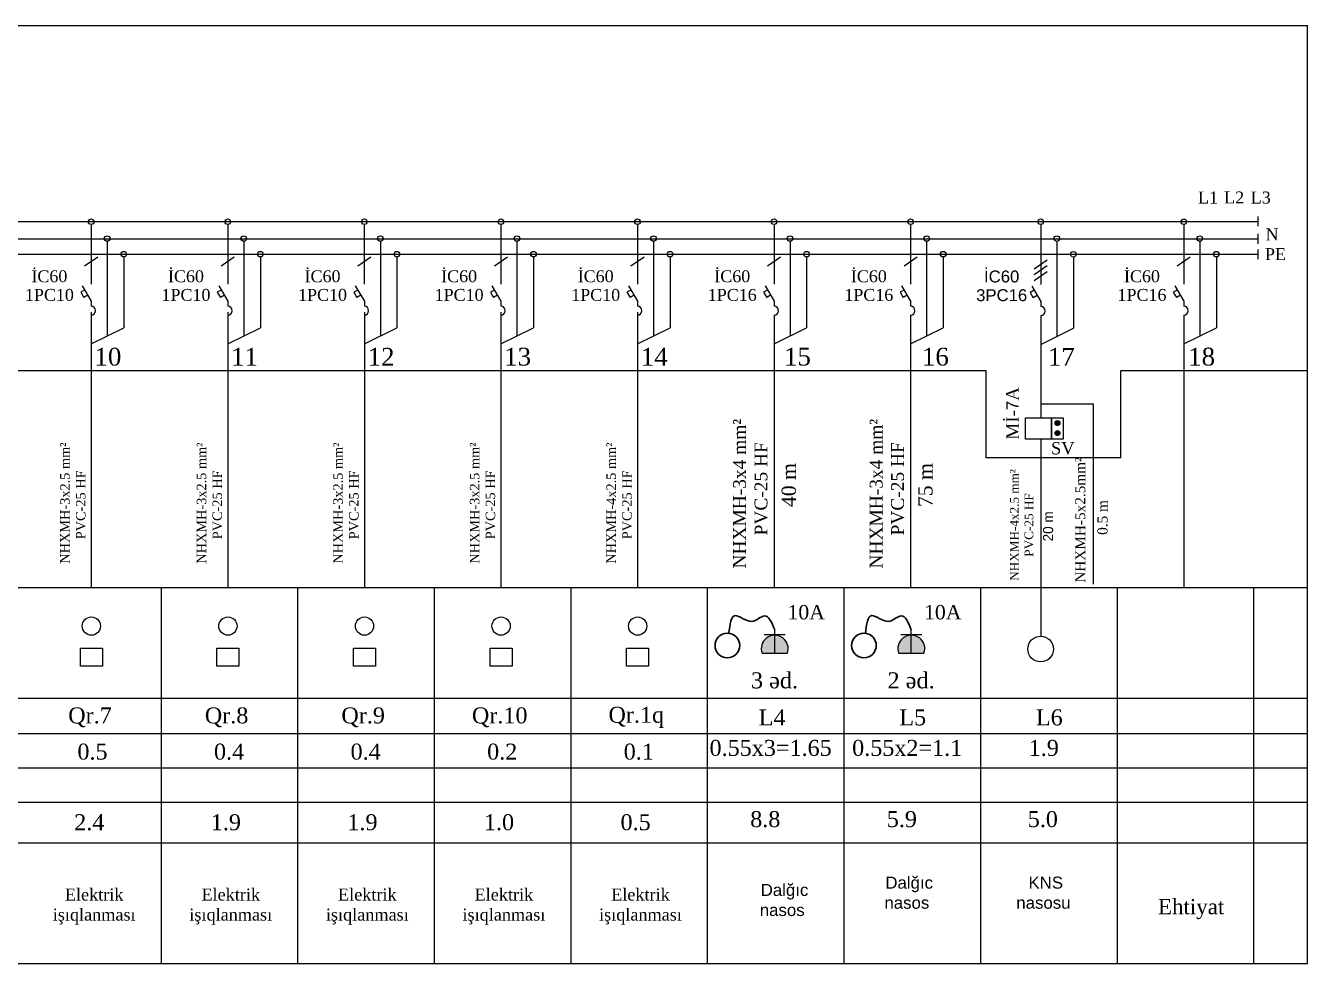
# Model space of a CAD drawing. Header units: millimetres. Extents: x 42452 to 2852333, y -419346 to 834876.
# Drawn here: x 2596774 to 2613686, y 164243 to 176617 of the extents above; entities that cross this region are included whole.
import ezdxf

# ---------------------------------------------------------------- set-up
doc = ezdxf.new("R2010")
doc.units = ezdxf.units.MM
for name, color, linetype in [('1111', 7, 'Continuous'), ('Elektrik isiqlandirma_Lightening.ET-XET', 7, 'Continuous'), ('Схема', 7, 'Continuous')]:
    doc.layers.add(name, color=color, linetype=linetype)
doc.layers.add('A-kanal menfez', color=7, linetype='Continuous', lineweight=13)
doc.layers.add('Соедин_роз', color=94, linetype='Continuous', lineweight=30)
doc.styles.add('Arial', font='arial.ttf', dxfattribs={"height": 200})
doc.styles.add('GENERATED_STYLE_3', font='ARIAALB2.TTF')

# ---------------------------------------------------------------- blocks, each defined once
blk = doc.blocks.new('Line_167', base_point=(156363518, 84643528))
at = {"layer": 'Elektrik isiqlandirma_Lightening.ET-XET', "linetype": 'Continuous'}
blk.add_line((156363518, 84643483), (156363518, 84642531), dxfattribs=at)
blk.add_circle((156363518, 84643528), 44.2, dxfattribs=at)
blk = doc.blocks.new('Line_168', base_point=(156364038, 84643010))
at = {"layer": 'Elektrik isiqlandirma_Lightening.ET-XET', "linetype": 'Continuous'}
blk.add_line((156364038, 84642966), (156364038, 84641833), dxfattribs=at)
blk.add_circle((156364038, 84643010), 44.2, dxfattribs=at)
blk = doc.blocks.new('Line_169', base_point=(156363773, 84643259))
at = {"layer": 'Elektrik isiqlandirma_Lightening.ET-XET', "linetype": 'Continuous'}
blk.add_line((156363773, 84643215), (156363773, 84642531), dxfattribs=at)
blk.add_circle((156363773, 84643259), 44.2, dxfattribs=at)
blk = doc.blocks.new('cdvgjyfv fvuf ufu')
at = {"layer": '1111', "color": 0, "ltscale": 20}
for p, q in [((-375, 670), (375, 670)), ((0, 0), (0, 840)), ((-454, 0), (454, 0))]:
    blk.add_line(p, q, dxfattribs=at)
blk.add_arc((0, 165), 483, 340.0346, 199.9654, dxfattribs=at)

msp = doc.modelspace()

# ---------------------------------------------------------------- hatches: boundary and pattern name
h = msp.add_hatch(color=104)
h.dxf.hatch_style = 1
edge = h.paths.add_edge_path()
edge.add_ellipse((2606657.94237, 168343.95065), major_axis=(36.57443, 228.25976), ratio=0.7225029424, start_angle=275.695346697, end_angle=369.103215932)
edge.add_line((2606657.94237, 168572.51743), (2606657.94237, 168333.99883))
edge.add_line((2606657.94237, 168333.99883), (2606825.06284, 168333.99883))
edge = h.paths.add_edge_path()
edge.add_ellipse((2606657.94237, 168343.95065), major_axis=(-41.07899, 228.21584), ratio=0.7195434494, start_angle=-10.204008634, end_angle=83.203860601)
edge.add_line((2606490.8219, 168333.99883), (2606657.94237, 168333.99883))
edge.add_line((2606657.94237, 168333.99883), (2606657.94237, 168572.51743))
h = msp.add_hatch(color=104)
h.dxf.hatch_style = 1
edge = h.paths.add_edge_path()
edge.add_ellipse((2608459.87172, 168343.95065), major_axis=(36.57443, 228.25976), ratio=0.7225029424, start_angle=275.695346697, end_angle=369.103215932)
edge.add_line((2608459.87172, 168572.51743), (2608459.87172, 168333.99883))
edge.add_line((2608459.87172, 168333.99883), (2608626.99219, 168333.99883))
edge = h.paths.add_edge_path()
edge.add_ellipse((2608459.87172, 168343.95065), major_axis=(-41.07899, 228.21584), ratio=0.7195434494, start_angle=-10.204008634, end_angle=83.203860601)
edge.add_line((2608292.75125, 168333.99883), (2608459.87172, 168333.99883))
edge.add_line((2608459.87172, 168333.99883), (2608459.87172, 168572.51743))
at = {"layer": 'A-kanal menfez', "lineweight": 25, "transparency": 33554630}
h = msp.add_hatch(dxfattribs=at)
h.set_pattern_fill('ANGLE', scale=0.666091)
h.set_pattern_definition([(0, (3322235.793, 4189545.931), (0, 4.652643712), [3.3837408816, -1.2689028306]), (90, (3322235.793, 4189545.931), (-4.652643712, 3e-16), [3.3837408816, -1.2689028306])])
edge = h.paths.add_edge_path()
edge.add_arc((2610388.6965, 171373.61698), 31.41885, 0, 360)
h = msp.add_hatch(dxfattribs=at)
h.set_pattern_fill('ANGLE', scale=0.666091)
h.set_pattern_definition([(0, (3322235.793, 4189412.713), (0, 4.652643712), [3.3837408816, -1.2689028306]), (90, (3322235.793, 4189412.713), (-4.652643712, 3e-16), [3.3837408816, -1.2689028306])])
edge = h.paths.add_edge_path()
edge.add_arc((2610388.6965, 171240.39884), 31.41885, 0, 360)

# ---------------------------------------------------------------- linework, layer by layer
at = {"color": 7}
for p, q in [((2610167.45068, 171626.7659), (2610857.55988, 171626.7659)), ((2610857.55988, 171626.7659), (2610857.55988, 169246.06392))]:
    msp.add_line(p, q, dxfattribs=at)
at = {"color": 7, "lineweight": 25}
for points in [[(2609964.99831, 171442.44956), (2610310.31625, 171442.44956), (2610310.31625, 171160.50239), (2609964.99831, 171160.50239)], [(2610310.31625, 171442.44956), (2610464.56635, 171442.44956), (2610464.56635, 171160.50239), (2610310.31625, 171160.50239)]]:
    msp.add_lwpolyline(points, close=True, dxfattribs=at)
at = {"color": 5, "lineweight": 25}
for points in [[(2597496.591, 168403.27277), (2597786.591, 168403.27277), (2597786.591, 168163.27277), (2597496.591, 168163.27277)], [(2599298.52035, 168403.27277), (2599588.52035, 168403.27277), (2599588.52035, 168163.27277), (2599298.52035, 168163.27277)], [(2601100.44969, 168403.27277), (2601390.44969, 168403.27277), (2601390.44969, 168163.27277), (2601100.44969, 168163.27277)], [(2602902.37904, 168403.27277), (2603192.37904, 168403.27277), (2603192.37904, 168163.27277), (2602902.37904, 168163.27277)], [(2604704.30838, 168403.27277), (2604994.30838, 168403.27277), (2604994.30838, 168163.27277), (2604704.30838, 168163.27277)]]:
    msp.add_lwpolyline(points, close=True, dxfattribs=at)
for centre in [(2597641.591, 168693.27277), (2599443.52035, 168693.27277), (2601245.44969, 168693.27277), (2603047.37904, 168693.27277), (2604849.30838, 168693.27277)]:
    msp.add_circle(centre, 120.29848, dxfattribs=at)
at = {"lineweight": 25}
msp.add_circle((2610166.04787, 168390.7804), 169.83882, dxfattribs=at)
at = {"linetype": 'Continuous'}
for centre in [(2597636.42212, 172855.76574), (2599438.35146, 172855.76574), (2601240.28081, 172855.76574), (2603042.21015, 172855.76574), (2604844.1395, 172855.76574), (2606646.06884, 172855.76574), (2608447.99819, 172855.76574), (2612051.85688, 172855.76574)]:
    msp.add_arc(centre, 59.57369, 272.96227837, 87.03772163, dxfattribs=at)
at = {"layer": 'Elektrik isiqlandirma_Lightening.ET-XET', "linetype": 'Continuous'}
for p, q in [((2580033.50276, 176617.2957), (2613685.57655, 176617.2957)), ((2613685.57655, 164242.66826), (2613685.57655, 176617.2957)), ((2580287.55072, 174033.45174), (2613034.37444, 174033.45174)), ((2613034.37444, 173968.77933), (2613034.37444, 174098.12415)), ((2613034.37444, 173738.92023), (2613034.37444, 173868.26506)), ((2580287.55072, 173803.59265), (2613034.37444, 173803.59265)), ((2580287.55072, 173599.8539), (2613034.37444, 173599.8539)), ((2597553.14941, 173447.81204), (2597725.49739, 173564.85564)), ((2599355.07876, 173447.81204), (2599527.42674, 173564.85564)), ((2601157.0081, 173447.81204), (2601329.35608, 173564.85564)), ((2602958.93745, 173447.81204), (2603131.28543, 173564.85564)), ((2604760.86679, 173447.81204), (2604933.21477, 173564.85564)), ((2606562.79614, 173447.81204), (2606735.14412, 173564.85564)), ((2608364.72548, 173447.81204), (2608537.07346, 173564.85564)), ((2611968.58417, 173447.81204), (2612140.93215, 173564.85564)), ((2613034.37444, 173535.18149), (2613034.37444, 173664.52632)), ((2597520.60585, 173182.82048), (2597639.50079, 172982.96685)), ((2597850.53365, 173205.74079), (2597850.53365, 172521.62798)), ((2599322.53519, 173182.82048), (2599441.43013, 172982.96685)), ((2599652.463, 173205.74079), (2599652.463, 172521.62798)), ((2601124.46454, 173182.82048), (2601243.35948, 172982.96685)), ((2601454.39234, 173205.74079), (2601454.39234, 172521.62798)), ((2602926.39388, 173182.82048), (2603045.28882, 172982.96685)), ((2603256.32169, 173205.74079), (2603256.32169, 172521.62798)), ((2604728.32323, 173182.82048), (2604847.21817, 172982.96685)), ((2605058.25103, 173205.74079), (2605058.25103, 172521.62798)), ((2606530.25257, 173182.82048), (2606649.14751, 172982.96685)), ((2606860.18038, 173205.74079), (2606860.18038, 172521.62798)), ((2608332.18192, 173182.82048), (2608451.07686, 172982.96685)), ((2608662.10972, 173205.74079), (2608662.10972, 172521.62798)), ((2611936.04061, 173182.82048), (2612054.93554, 172982.96685)), ((2612265.96841, 173205.74079), (2612265.96841, 172521.62798)), ((2597553.29662, 173127.8697), (2597500.83166, 173098.3039)), ((2597500.83166, 173098.3039), (2597542.10964, 173028.91865)), ((2597594.5746, 173058.48445), (2597542.10964, 173028.91865)), ((2599355.22597, 173127.8697), (2599302.761, 173098.3039)), ((2599302.761, 173098.3039), (2599344.03898, 173028.91865)), ((2599396.50395, 173058.48445), (2599344.03898, 173028.91865)), ((2601157.15531, 173127.8697), (2601104.69035, 173098.3039)), ((2601104.69035, 173098.3039), (2601145.96833, 173028.91865)), ((2601198.43329, 173058.48445), (2601145.96833, 173028.91865)), ((2602959.08466, 173127.8697), (2602906.61969, 173098.3039)), ((2602906.61969, 173098.3039), (2602947.89767, 173028.91865)), ((2603000.36264, 173058.48445), (2602947.89767, 173028.91865)), ((2604761.014, 173127.8697), (2604708.54904, 173098.3039)), ((2604708.54904, 173098.3039), (2604749.82702, 173028.91865)), ((2604802.29198, 173058.48445), (2604749.82702, 173028.91865)), ((2606562.94335, 173127.8697), (2606510.47838, 173098.3039)), ((2606510.47838, 173098.3039), (2606551.75636, 173028.91865)), ((2606604.22133, 173058.48445), (2606551.75636, 173028.91865)), ((2608364.87269, 173127.8697), (2608312.40773, 173098.3039)), ((2608312.40773, 173098.3039), (2608353.68571, 173028.91865)), ((2608406.15067, 173058.48445), (2608353.68571, 173028.91865)), ((2611968.73138, 173127.8697), (2611916.26642, 173098.3039)), ((2611916.26642, 173098.3039), (2611957.5444, 173028.91865)), ((2612010.00936, 173058.48445), (2611957.5444, 173028.91865)), ((2597639.50079, 172982.96685), (2597639.50079, 172915.25983)), ((2597639.50079, 172835.2229), (2597639.50079, 169200.54486)), ((2599441.43013, 172982.96685), (2599441.43013, 172915.25983)), ((2599441.43013, 172835.2229), (2599441.43013, 169200.54486)), ((2601243.35948, 172982.96685), (2601243.35948, 172915.25983)), ((2601243.35948, 172835.2229), (2601243.35948, 169200.54486)), ((2603045.28882, 172982.96685), (2603045.28882, 172915.25983)), ((2603045.28882, 172835.2229), (2603045.28882, 169200.54486)), ((2604847.21817, 172982.96685), (2604847.21817, 172915.25983)), ((2604847.21817, 172835.2229), (2604847.21817, 169200.54486)), ((2606649.14751, 172982.96685), (2606649.14751, 172915.25983)), ((2608451.07686, 172982.96685), (2608451.07686, 172915.25983)), ((2612054.93554, 172982.96685), (2612054.93554, 172915.25983)), ((2597639.50079, 172796.27166), (2597639.50079, 172417.44193)), ((2599441.43013, 172796.27166), (2599441.43013, 172417.44193)), ((2601243.35948, 172796.27166), (2601243.35948, 172417.44193)), ((2603045.28882, 172796.27166), (2603045.28882, 172417.44193)), ((2604847.21817, 172796.27166), (2604847.21817, 172417.44193)), ((2606649.14751, 172799.86694), (2606649.14751, 169200.54486)), ((2608451.07686, 172799.86694), (2608451.07686, 169200.54486)), ((2612054.93554, 172799.86694), (2612054.93554, 169200.54486)), ((2597639.50079, 172417.44193), (2598069.15731, 172629.56156)), ((2599441.43013, 172417.44193), (2599871.08665, 172629.56156)), ((2601243.35948, 172417.44193), (2601673.016, 172629.56156)), ((2603045.28882, 172417.44193), (2603474.94534, 172629.56156)), ((2604847.21817, 172417.44193), (2605276.87469, 172629.56156)), ((2606649.14751, 172417.44193), (2607078.80403, 172629.56156)), ((2608451.07686, 172417.44193), (2608880.73338, 172629.56156)), ((2612054.93554, 172417.44193), (2612484.59207, 172629.56156)), ((2609447.90507, 172060.02532), (2576671.61485, 172060.02532)), ((2609447.90507, 170912.91486), (2609447.90507, 172060.02532)), ((2611224.33086, 170912.91486), (2611224.33086, 172060.02532)), ((2613685.57655, 172060.02532), (2611224.33086, 172060.02532)), ((2611224.33086, 170912.91486), (2609447.90507, 170912.91486)), ((2576666.81811, 169200.54486), (2613685.57655, 169200.54486)), ((2598565.04198, 164242.66826), (2598565.04198, 169200.54486)), ((2600366.97132, 164242.66826), (2600366.97132, 169200.54486)), ((2602168.90067, 164242.66826), (2602168.90067, 169200.54486)), ((2603970.83001, 164242.66826), (2603970.83001, 169200.54486)), ((2605772.75936, 164242.66826), (2605772.75936, 169200.54486)), ((2607574.6887, 164242.66826), (2607574.6887, 169200.54486)), ((2609376.61805, 164242.66826), (2609376.61805, 169200.54486)), ((2611178.54739, 164242.66826), (2611178.54739, 169200.54486)), ((2612980.47674, 164242.66826), (2612980.47674, 169200.54486)), ((2577408.96489, 167741.34561), (2613685.57655, 167741.34561)), ((2577408.96489, 167276.53853), (2613685.57655, 167276.53853)), ((2577408.96489, 166823.42785), (2613685.57655, 166823.42785)), ((2577408.96489, 166371.19513), (2613685.57655, 166371.19513)), ((2577408.96489, 165834.46467), (2613685.57655, 165834.46467)), ((2576666.81811, 164242.66826), (2613685.57655, 164242.66826))]:
    msp.add_line(p, q, dxfattribs=at)
at = {"layer": 'Elektrik isiqlandirma_Lightening.ET-XET', "color": 7, "linetype": 'Continuous'}
for p, q in [((2610167.45068, 172791.44037), (2610167.45068, 172068.91367)), ((2610167.45068, 172069.0948), (2610167.45068, 171442.44956)), ((2610167.45068, 171160.50239), (2610167.45068, 168560.61342))]:
    msp.add_line(p, q, dxfattribs=at)
at = {"layer": 'Elektrik isiqlandirma_Lightening.ET-XET', "color": 7, "linetype": 'Continuous', "lineweight": 25}
for centre in [(2610388.6965, 171373.61698), (2610388.6965, 171240.39884)]:
    msp.add_circle(centre, 31.41885, dxfattribs=at)
at = {"layer": 'Соедин_роз'}
for centre in [(2606033.19367, 168437.28325), (2607835.12302, 168437.28325)]:
    msp.add_circle(centre, 162.89042, dxfattribs=at)
for points, knots in [([(2606657.94237, 168643.60128), (2606619.8756, 168738.19837), (2606551.11782, 168909.06352), (2606344.39433, 168678.28832), (2606094.26812, 168933.43043), (2606067.12826, 168712.9558), (2606053.09485, 168598.95338)], [0, 0, 0, 0, 229.1526723829, 413.9049591917, 645.6577404182, 893.8011710028, 893.8011710028, 893.8011710028, 893.8011710028]), ([(2608459.87172, 168643.60128), (2608421.80494, 168738.19837), (2608353.04717, 168909.06352), (2608146.32368, 168678.28832), (2607896.19747, 168933.43043), (2607869.0576, 168712.9558), (2607855.0242, 168598.95338)], [0, 0, 0, 0, 229.1526723828, 413.9049591916, 645.6577404181, 893.8011710027, 893.8011710027, 893.8011710027, 893.8011710027])]:
    msp.add_open_spline(points, degree=3, knots=knots, dxfattribs=at)
at = {"layer": 'Схема', "color": 7, "linetype": 'Continuous'}
for p, q in [((2610080.76338, 173407.49277), (2610253.78181, 173524.99167)), ((2610080.76338, 173334.38189), (2610253.78181, 173451.8808)), ((2610080.76338, 173256.0766), (2610253.78181, 173373.5755)), ((2610048.09322, 173179.49292), (2610167.45067, 172978.86183)), ((2610379.30448, 173202.50238), (2610379.30448, 172515.72829)), ((2610080.91116, 173124.32837), (2610028.2421, 173094.64756)), ((2610028.2421, 173094.64756), (2610069.68066, 173024.99239)), ((2610122.34972, 173054.6732), (2610069.68066, 173024.99239)), ((2610167.45067, 172978.86183), (2610167.45067, 172910.89142)), ((2610167.45067, 172411.13695), (2610598.77861, 172624.08175))]:
    msp.add_line(p, q, dxfattribs=at)
msp.add_arc((2610164.36003, 172851.1659), 59.80544, 272.96227829, 87.03772171, dxfattribs=at)

# ---------------------------------------------------------------- block references
at = {"color": 4, "lineweight": 25, "xscale": 0.3684981411695097, "yscale": 0.3684966643921281, "zscale": 0.3684967944412932}
for p in [(2606657.94237, 168333.99883), (2608459.87172, 168333.99883)]:
    msp.add_blockref('cdvgjyfv fvuf ufu', p, dxfattribs=at)
at = {"layer": 'Elektrik isiqlandirma_Lightening.ET-XET', "linetype": 'Continuous', "xscale": 0.8259916270630292, "yscale": 0.8259916270630292, "zscale": 0.8259916270630292}
for name, p in [('Line_167', (2597639.3234, 174029.31667)), ('Line_167', (2599441.25275, 174029.31667)), ('Line_167', (2601243.18209, 174029.31667)), ('Line_167', (2603045.11144, 174029.31667)), ('Line_167', (2604847.04078, 174029.31667)), ('Line_167', (2606648.97013, 174029.31667)), ('Line_167', (2608450.89947, 174029.31667)), ('Line_167', (2612054.75816, 174029.31667)), ('Line_169', (2597850.53365, 173807.49725)), ('Line_169', (2599652.463, 173807.49725)), ('Line_169', (2601454.39234, 173807.49725)), ('Line_169', (2603256.32169, 173807.49725)), ('Line_169', (2605058.25103, 173807.49725)), ('Line_169', (2606860.18038, 173807.49725)), ('Line_169', (2608662.10972, 173807.49725)), ('Line_169', (2612265.96841, 173807.49725)), ('Line_168', (2598069.15731, 173601.55255)), ('Line_168', (2599871.08665, 173601.55255)), ('Line_168', (2601673.016, 173601.55255)), ('Line_168', (2603474.94534, 173601.55255)), ('Line_168', (2605276.87469, 173601.55255)), ('Line_168', (2607078.80403, 173601.55255)), ('Line_168', (2608880.73338, 173601.55255)), ('Line_168', (2612484.59207, 173601.55255))]:
    msp.add_blockref(name, p, dxfattribs=at)
at = {"layer": 'Схема', "color": 7, "linetype": 'Continuous', "xscale": 0.8292048313903816, "yscale": 0.8292048313903816, "zscale": 0.8292048313903816}
for name, p in [('Line_167', (2610167.2726, 174029.28207)), ('Line_169', (2610379.30448, 173806.59975)), ('Line_168', (2610598.77861, 173599.8539))]:
    msp.add_blockref(name, p, dxfattribs=at)

# ---------------------------------------------------------------- texts
at = {"layer": 'Elektrik isiqlandirma_Lightening.ET-XET', "linetype": 'Continuous', "attachment_point": 5, "style": 'GENERATED_STYLE_3'}
for s, insert, char_height in [('\\A1;{\\fTimes New Roman|b0|i0|c0|p18;L1}', (2612375.37844, 174348.70554), 158.0256809), ('\\A1;{\\fTimes New Roman|b0|i0|c0|p18;L2}', (2612719.24649, 174349.63342), 158.0256809), ('\\A1;{\\fTimes New Roman|b0|i0|c0|p18;L3}', (2613070.07784, 174347.40851), 158.0256809), ('\\A1;{\\fTimes New Roman|b0|i0|c0|p18;N\\fTimes New Roman|b0|i0|c0|p18; }', (2613220.06585, 173861.57806), 158.0256809), ('\\A1;{\\fTimes New Roman|b0|i0|c0|p18;PE\\fTimes New Roman|b0|i0|c0|p18; }', (2613264.89302, 173602.32328), 158.0256809), ('\\A1;{\\fTimes New Roman|b0|i0|c0|p18;0.55x3=1.65}', (2606603.76875, 167083.89924), 210.7009078), ('\\A1;{\\fTimes New Roman|b0|i0|c0|p18;0.55x2=1.1}', (2608405.69809, 167083.89924), 210.7009078), ('\\A1;{\\fTimes New Roman|b0|i0|c0|p18;1.9}', (2610207.62744, 167083.89924), 210.7009078)]:
    msp.add_mtext(s, dxfattribs=dict(at, insert=insert, char_height=char_height))
at = {"layer": 'Elektrik isiqlandirma_Lightening.ET-XET', "linetype": 'Continuous', "char_height": 157.0550408, "attachment_point": 5, "line_spacing_factor": 0.938829, "style": 'GENERATED_STYLE_3'}
for insert in [(2597087.98166, 173185.77258), (2598889.911, 173185.77258), (2600691.84035, 173185.77258), (2602493.76969, 173185.77258), (2604295.69904, 173185.77258)]:
    msp.add_mtext('\\A1;{\\fTimes New Roman|b0|i0|c204|p18;İC60\\P1PC10}', dxfattribs=dict(at, insert=insert))
at = {"layer": 'Elektrik isiqlandirma_Lightening.ET-XET', "linetype": 'Continuous', "char_height": 157.0550408, "width": 831.0558875, "attachment_point": 5, "line_spacing_factor": 0.938829, "style": 'GENERATED_STYLE_3'}
for insert in [(2606097.62838, 173185.77258), (2607899.55773, 173185.77258), (2611503.41642, 173185.77258)]:
    msp.add_mtext('\\A1;{\\fTimes New Roman|b0|i0|c204|p18;İC60\\P1PC16}', dxfattribs=dict(at, insert=insert))
at = {"layer": 'Elektrik isiqlandirma_Lightening.ET-XET', "color": 3, "linetype": 'Continuous', "attachment_point": 5, "style": 'GENERATED_STYLE_3'}
for s, insert, char_height, width in [('\\A1;{\\fTimes New Roman|b0|i0|c204|p18;10}', (2597860.1246, 172247.32227), 235.0916651, 596.7848819), ('\\A1;{\\fTimes New Roman|b0|i0|c204|p18;11}', (2599662.05394, 172247.32227), 235.0916651, 596.7848819), ('\\A1;{\\fTimes New Roman|b0|i0|c204|p18;12}', (2601463.98329, 172247.32227), 235.0916651, 596.7848819), ('\\A1;{\\fTimes New Roman|b0|i0|c204|p18;13}', (2603265.91263, 172247.32227), 235.0916651, 596.7848819), ('\\A1;{\\fTimes New Roman|b0|i0|c204|p18;14}', (2605067.84198, 172247.32227), 235.0916651, 596.7848819), ('\\A1;{\\fTimes New Roman|b0|i0|c204|p18;15}', (2606958.24036, 172247.32227), 235.0916651, 596.7848819), ('\\A1;{\\fTimes New Roman|b0|i0|c204|p18;1\\fTimes New Roman|b0|i0|c0|p18;6}', (2608777.44974, 172247.32227), 235.0916651, 596.7848819), ('\\A1;{\\fTimes New Roman|b0|i0|c0|p18;17}', (2610439.22181, 172246.86759), 235.0916651, 596.7848819), ('\\A1;{\\fTimes New Roman|b0|i0|c204|p18;1\\fTimes New Roman|b0|i0|c0|p18;8}', (2612290.22794, 172247.32227), 235.0916651, 596.7848819), ('\\A1;{\\fTimes New Roman|b0|i0|c204|p18;Qr.7}', (2597623.82336, 167488.93942), 210.7009078, 1432.5046048), ('\\A1;{\\fTimes New Roman|b0|i0|c204|p18;Qr.8}', (2599425.75271, 167488.93942), 210.7009078, 1432.5046048), ('\\A1;{\\fTimes New Roman|b0|i0|c204|p18;Qr.9}', (2601227.68205, 167488.93942), 210.7009078, 1432.5046048), ('\\A1;{\\fTimes New Roman|b0|i0|c204|p18;Qr.10}', (2603029.6114, 167488.93942), 210.7009078, 1432.5046048), ('\\A1;{\\fTimes New Roman|b0|i0|c204|p18;Qr.1q}', (2604831.54074, 167488.93942), 210.7009078, 1432.5046048), ('\\A1;{\\fTimes New Roman|b0|i0|c238|p18;L\\fTimes New Roman|b0|i0|c0|p18;4}', (2606623.79972, 167487.50813), 210.7009078, 331.3184427), ('\\A1;{\\fTimes New Roman|b0|i0|c238|p18;L\\fTimes New Roman|b0|i0|c0|p18;5}', (2608478.73579, 167487.50813), 210.7009078, 331.3184427), ('\\A1;{\\fTimes New Roman|b0|i0|c238|p18;L\\fTimes New Roman|b0|i0|c0|p18;6}', (2610280.66514, 167487.50813), 210.7009078, 331.3184427)]:
    msp.add_mtext(s, dxfattribs=dict(at, insert=insert, char_height=char_height, width=width))
at = {"layer": 'Elektrik isiqlandirma_Lightening.ET-XET', "insert": (2609794.83651, 171153.85747), "char_height": 165.8512761, "attachment_point": 4, "rotation": 90, "line_spacing_factor": 0.9227, "style": 'GENERATED_STYLE_3'}
msp.add_mtext('\\A1;{\\fTimes New Roman|b0|i0|c238|p18;Mİ-}7{\\fTimes New Roman|b0|i0|c238|p18;A}', dxfattribs=at)
at = {"layer": 'Elektrik isiqlandirma_Lightening.ET-XET', "linetype": 'Continuous', "rotation": 90, "style": 'GENERATED_STYLE_3'}
for s, insert, char_height, attachment_point in [('{\\fTimes New Roman|b0|i0|c238|p18;\\C7; \\fTimes New Roman|b0|i0|c204|p18;\\C0;NHXMH-3х\\fTimes New Roman|b0|i0|c238|p18;4\\C7; mm²\\fTimes New Roman|b0|i0|c204|p18;\\C0;\\P\\fTimes New Roman|b0|i0|c238|p18;\\C7;   PVC-25 \\fTimes New Roman|b0|i0|c204|p18;\\C0;H\\fTimes New Roman|b0|i0|c238|p18;\\C7;F}', (2606109.24826, 170408.81911), 169.41656126, 2), ('{\\fTimes New Roman|b0|i0|c238|p18;\\C7; \\fTimes New Roman|b0|i0|c204|p18;\\C0;NHXMH-3х\\fTimes New Roman|b0|i0|c238|p18;4\\C7; mm²\\fTimes New Roman|b0|i0|c204|p18;\\C0;\\P\\fTimes New Roman|b0|i0|c238|p18;\\C7;   PVC-25 \\fTimes New Roman|b0|i0|c204|p18;\\C0;H\\fTimes New Roman|b0|i0|c238|p18;\\C7;F}', (2607911.17761, 170408.81911), 169.41656126, 2), ('{\\fTimes New Roman|b0|i0|c238|p18;\\C7; \\fTimes New Roman|b0|i0|c204|p18;\\C0;NHXMH-\\fTimes New Roman|b0|i0|c238|p18;3\\fTimes New Roman|b0|i0|c204|p18;х\\fTimes New Roman|b0|i0|c238|p18;2.5\\C7; mm²\\fTimes New Roman|b0|i0|c204|p18;\\C0;\\P\\fTimes New Roman|b0|i0|c238|p18;\\C7;PVC-25 \\fTimes New Roman|b0|i0|c204|p18;\\C0;H\\fTimes New Roman|b0|i0|c238|p18;\\C7;F }', (2597229.99462, 170293.13534), 125, 2), ('{\\fTimes New Roman|b0|i0|c238|p18;\\C7; \\fTimes New Roman|b0|i0|c204|p18;\\C0;NHXMH-\\fTimes New Roman|b0|i0|c238|p18;3\\fTimes New Roman|b0|i0|c204|p18;х\\fTimes New Roman|b0|i0|c238|p18;2.5\\C7; mm²\\fTimes New Roman|b0|i0|c204|p18;\\C0;\\P\\fTimes New Roman|b0|i0|c238|p18;\\C7;PVC-25 \\fTimes New Roman|b0|i0|c204|p18;\\C0;H\\fTimes New Roman|b0|i0|c238|p18;\\C7;F }', (2599031.92397, 170293.13534), 125, 2), ('{\\fTimes New Roman|b0|i0|c238|p18;\\C7; \\fTimes New Roman|b0|i0|c204|p18;\\C0;NHXMH-\\fTimes New Roman|b0|i0|c238|p18;3\\fTimes New Roman|b0|i0|c204|p18;х\\fTimes New Roman|b0|i0|c238|p18;2.5\\C7; mm²\\fTimes New Roman|b0|i0|c204|p18;\\C0;\\P\\fTimes New Roman|b0|i0|c238|p18;\\C7;PVC-25 \\fTimes New Roman|b0|i0|c204|p18;\\C0;H\\fTimes New Roman|b0|i0|c238|p18;\\C7;F }', (2600833.85331, 170293.13534), 125, 2), ('{\\fTimes New Roman|b0|i0|c238|p18;\\C7; \\fTimes New Roman|b0|i0|c204|p18;\\C0;NHXMH-\\fTimes New Roman|b0|i0|c238|p18;3\\fTimes New Roman|b0|i0|c204|p18;х\\fTimes New Roman|b0|i0|c238|p18;2.5\\C7; mm²\\fTimes New Roman|b0|i0|c204|p18;\\C0;\\P\\fTimes New Roman|b0|i0|c238|p18;\\C7;PVC-25 \\fTimes New Roman|b0|i0|c204|p18;\\C0;H\\fTimes New Roman|b0|i0|c238|p18;\\C7;F }', (2602635.78266, 170293.13534), 125, 2), ('{\\fTimes New Roman|b0|i0|c238|p18;\\C7; \\fTimes New Roman|b0|i0|c204|p18;\\C0;NHXMH-\\fTimes New Roman|b0|i0|c0|p18;4\\fTimes New Roman|b0|i0|c204|p18;х\\fTimes New Roman|b0|i0|c238|p18;2.5\\C7; mm²\\fTimes New Roman|b0|i0|c204|p18;\\C0;\\P\\fTimes New Roman|b0|i0|c238|p18;\\C7;PVC-25 \\fTimes New Roman|b0|i0|c204|p18;\\C0;H\\fTimes New Roman|b0|i0|c238|p18;\\C7;F }', (2604437.712, 170293.13534), 125, 2), ('\\A1;{\\fTimes New Roman|b0|i0|c0|p18;40 \\fTimes New Roman|b0|i0|c204|p18;m}', (2606844.85517, 170264.83499), 189.0809287, 4), ('\\A1;{\\fTimes New Roman|b0|i0|c0|p18;75 \\fTimes New Roman|b0|i0|c204|p18;m}', (2608646.78452, 170264.83499), 189.0809287, 4), ('{\\fTimes New Roman|b0|i0|c238|p18;\\C7; \\fTimes New Roman|b0|i0|c204|p18;\\H0.71207x;\\C0;NHXMH-\\fTimes New Roman|b0|i0|c0|p18;5\\fTimes New Roman|b0|i0|c204|p18;х\\fTimes New Roman|b0|i0|c0|p18;2.5\\fTimes New Roman|b0|i0|c238|p18;\\C7;mm²}', (2610622.38986, 170057.35483), 187.0847907, 2), ('{\\fTimes New Roman|b0|i0|c238|p18;\\C7; \\fTimes New Roman|b0|i0|c204|p18;\\C0;NHXMH\\fTimes New Roman|b0|i0|c0|p18;-4\\fTimes New Roman|b0|i0|c204|p18;х\\fTimes New Roman|b0|i0|c0|p18;2.5\\fTimes New Roman|b0|i0|c238|p18;\\C7; mm²\\fTimes New Roman|b0|i0|c204|p18;\\C0;\\P\\fArial|b0|i0|c204|p34;\\C7; \\fTimes New Roman|b0|i0|c238|p18;PVC-25 \\fTimes New Roman|b0|i0|c204|p18;\\C0;H\\fTimes New Roman|b0|i0|c238|p18;\\C7;F}', (2609762.04986, 170005.72051), 115.24562028, 2), ('\\A1;20 m', (2610265.20821, 169811.52119), 133.218145, 4)]:
    msp.add_mtext(s, dxfattribs=dict(at, insert=insert, char_height=char_height, attachment_point=attachment_point))
at = {"layer": 'Elektrik isiqlandirma_Lightening.ET-XET', "insert": (2610303.17085, 171038.50843), "char_height": 161.207797, "attachment_point": 4, "line_spacing_factor": 0.9227, "style": 'GENERATED_STYLE_3'}
msp.add_mtext('\\A1;{\\fTimes New Roman|b0|i0|c238|p18;SV}', dxfattribs=at)
at = {"layer": 'Elektrik isiqlandirma_Lightening.ET-XET', "color": 7, "linetype": 'Continuous', "insert": (2610984.11712, 169897.7693), "char_height": 133.2181449, "attachment_point": 4, "rotation": 90, "style": 'GENERATED_STYLE_3'}
msp.add_mtext('\\A1;{\\fTimes New Roman|b0|i0|c238|p18;0.5\\fTimes New Roman|b0|i0|c0|p18; m}', dxfattribs=at)
at = {"layer": 'Elektrik isiqlandirma_Lightening.ET-XET', "color": 7, "linetype": 'Continuous', "attachment_point": 5, "style": 'GENERATED_STYLE_3'}
for s, insert, char_height in [('\\A1;{\\fTimes New Roman|b0|i0|c204|p18;10\\fTimes New Roman|b0|i0|c238|p18;A}', (2607073.19315, 168875.25488), 189.8205617), ('\\A1;{\\fTimes New Roman|b0|i0|c204|p18;10\\fTimes New Roman|b0|i0|c238|p18;A}', (2608875.1225, 168875.25488), 189.8205617), ('\\A1;{\\fTimes New Roman|b0|i0|c0|p18;3\\fTimes New Roman|b0|i0|c204|p18; \\fTimes New Roman|b0|i0|c238|p18;əd\\fTimes New Roman|b0|i0|c204|p18;.\\fTimes New Roman|b0|i0|c238|p18;  }', (2606654.95409, 167975.37214), 211.85324408), ('\\A1;{\\fTimes New Roman|b0|i0|c0|p18;2\\fTimes New Roman|b0|i0|c204|p18; \\fTimes New Roman|b0|i0|c238|p18;əd\\fTimes New Roman|b0|i0|c204|p18;.\\fTimes New Roman|b0|i0|c238|p18;  }', (2608456.88343, 167975.37214), 211.85324408), ('\\A1;{\\fTimes New Roman|b0|i0|c0|p18;Ehtiyat}', (2612152.33006, 164958.49423), 200.3717889)]:
    msp.add_mtext(s, dxfattribs=dict(at, insert=insert, char_height=char_height))
at = {"layer": 'Elektrik isiqlandirma_Lightening.ET-XET', "linetype": 'Continuous', "char_height": 210.7009078, "attachment_point": 5, "style": 'GENERATED_STYLE_3'}
for s, insert, width in [('\\A1;{\\fTimes New Roman|b0|i0|c204|p18;0.5}', (2597656.75264, 167034.54407), 561.3329007), ('\\A1;{\\fTimes New Roman|b0|i0|c204|p18;0.4}', (2599458.68199, 167034.54407), 561.3329007), ('\\A1;{\\fTimes New Roman|b0|i0|c204|p18;0.4}', (2601260.61133, 167034.54407), 561.3329007), ('\\A1;{\\fTimes New Roman|b0|i0|c204|p18;0.2}', (2603062.54067, 167034.54407), 561.3329007), ('\\A1;{\\fTimes New Roman|b0|i0|c204|p18;0.1}', (2604864.47002, 167034.54407), 561.3329007), ('\\A1;{\\fTimes New Roman|b0|i0|c0|p18;8.8}', (2606533.41615, 166144.15054), 712.0063638), ('\\A1;{\\fTimes New Roman|b0|i0|c0|p18;5.9}', (2608335.34549, 166144.15054), 712.0063638), ('\\A1;{\\fTimes New Roman|b0|i0|c0|p18;5.0}', (2610195.4381, 166144.15054), 712.0063638), ('\\A1;{\\fTimes New Roman|b0|i0|c204|p18;2.4}', (2597614.50022, 166102.92076), 834.9303153), ('\\A1;{\\fTimes New Roman|b0|i0|c204|p18;1.9}', (2599416.42956, 166102.92076), 834.9303153), ('\\A1;{\\fTimes New Roman|b0|i0|c204|p18;1.9}', (2601218.35891, 166102.92076), 834.9303153), ('\\A1;{\\fTimes New Roman|b0|i0|c204|p18;1.0}', (2603020.28825, 166102.92076), 834.9303153), ('\\A1;{\\fTimes New Roman|b0|i0|c204|p18;0.5}', (2604822.2176, 166102.92076), 834.9303153)]:
    msp.add_mtext(s, dxfattribs=dict(at, insert=insert, width=width))
at = {"layer": 'Elektrik isiqlandirma_Lightening.ET-XET', "color": 7, "linetype": 'Continuous', "char_height": 158.8918572, "attachment_point": 5, "style": 'GENERATED_STYLE_3'}
for s, insert, width in [('{\\fArial|b0|i0|c238|p34;\\C256; Dalğıc \\fArial|b0|i0|c0|p34;\\P\\fArial|b0|i0|c238|p34;nasos}', (2608401.10266, 165174.3466), 1015.9367101), ('\\A1;{\\fTimes New Roman|b0|i0|c0|p18;Elektrik \\fTimes New Roman|b0|i0|c238|p18;\\P\\fTimes New Roman|b0|i0|c0|p18;i\\fTimes New Roman|b0|i0|c238|p18;şıqlanması}', (2597678.85114, 164992.92191), 10493.8101362), ('\\A1;{\\fTimes New Roman|b0|i0|c0|p18;Elektrik \\fTimes New Roman|b0|i0|c238|p18;\\P\\fTimes New Roman|b0|i0|c0|p18;i\\fTimes New Roman|b0|i0|c238|p18;şıqlanması}', (2599480.78049, 164992.92191), 10493.8101362), ('\\A1;{\\fTimes New Roman|b0|i0|c0|p18;Elektrik \\fTimes New Roman|b0|i0|c238|p18;\\P\\fTimes New Roman|b0|i0|c0|p18;i\\fTimes New Roman|b0|i0|c238|p18;şıqlanması}', (2601282.70983, 164992.92191), 10493.8101362), ('\\A1;{\\fTimes New Roman|b0|i0|c0|p18;Elektrik \\fTimes New Roman|b0|i0|c238|p18;\\P\\fTimes New Roman|b0|i0|c0|p18;i\\fTimes New Roman|b0|i0|c238|p18;şıqlanması}', (2603084.63917, 164992.92191), 10493.8101362), ('\\A1;{\\fTimes New Roman|b0|i0|c0|p18;Elektrik \\fTimes New Roman|b0|i0|c238|p18;\\P\\fTimes New Roman|b0|i0|c0|p18;i\\fTimes New Roman|b0|i0|c238|p18;şıqlanması}', (2604886.56852, 164992.92191), 10493.8101362), ('{\\fArial|b0|i0|c238|p34;\\C256; Dalğıc \\fArial|b0|i0|c0|p34;\\P\\fArial|b0|i0|c238|p34;nasos}', (2606756.5618, 165078.23849), 1015.9367101), ('{\\fArial|b0|i0|c238|p34;\\C256; \\fArial|b0|i0|c0|p34;KNS nasosu}', (2610203.03201, 165174.3466), 1015.9367101)]:
    msp.add_mtext(s, dxfattribs=dict(at, insert=insert, width=width))
at = {"layer": 'Схема', "color": 7, "linetype": 'Continuous', "insert": (2609652.43745, 173182.4565), "char_height": 157.666003, "attachment_point": 5, "line_spacing_factor": 0.938829, "style": 'Arial'}
msp.add_mtext('\\A1;İC60\\P3PC16', dxfattribs=at)

doc.saveas('drawing.dxf')
